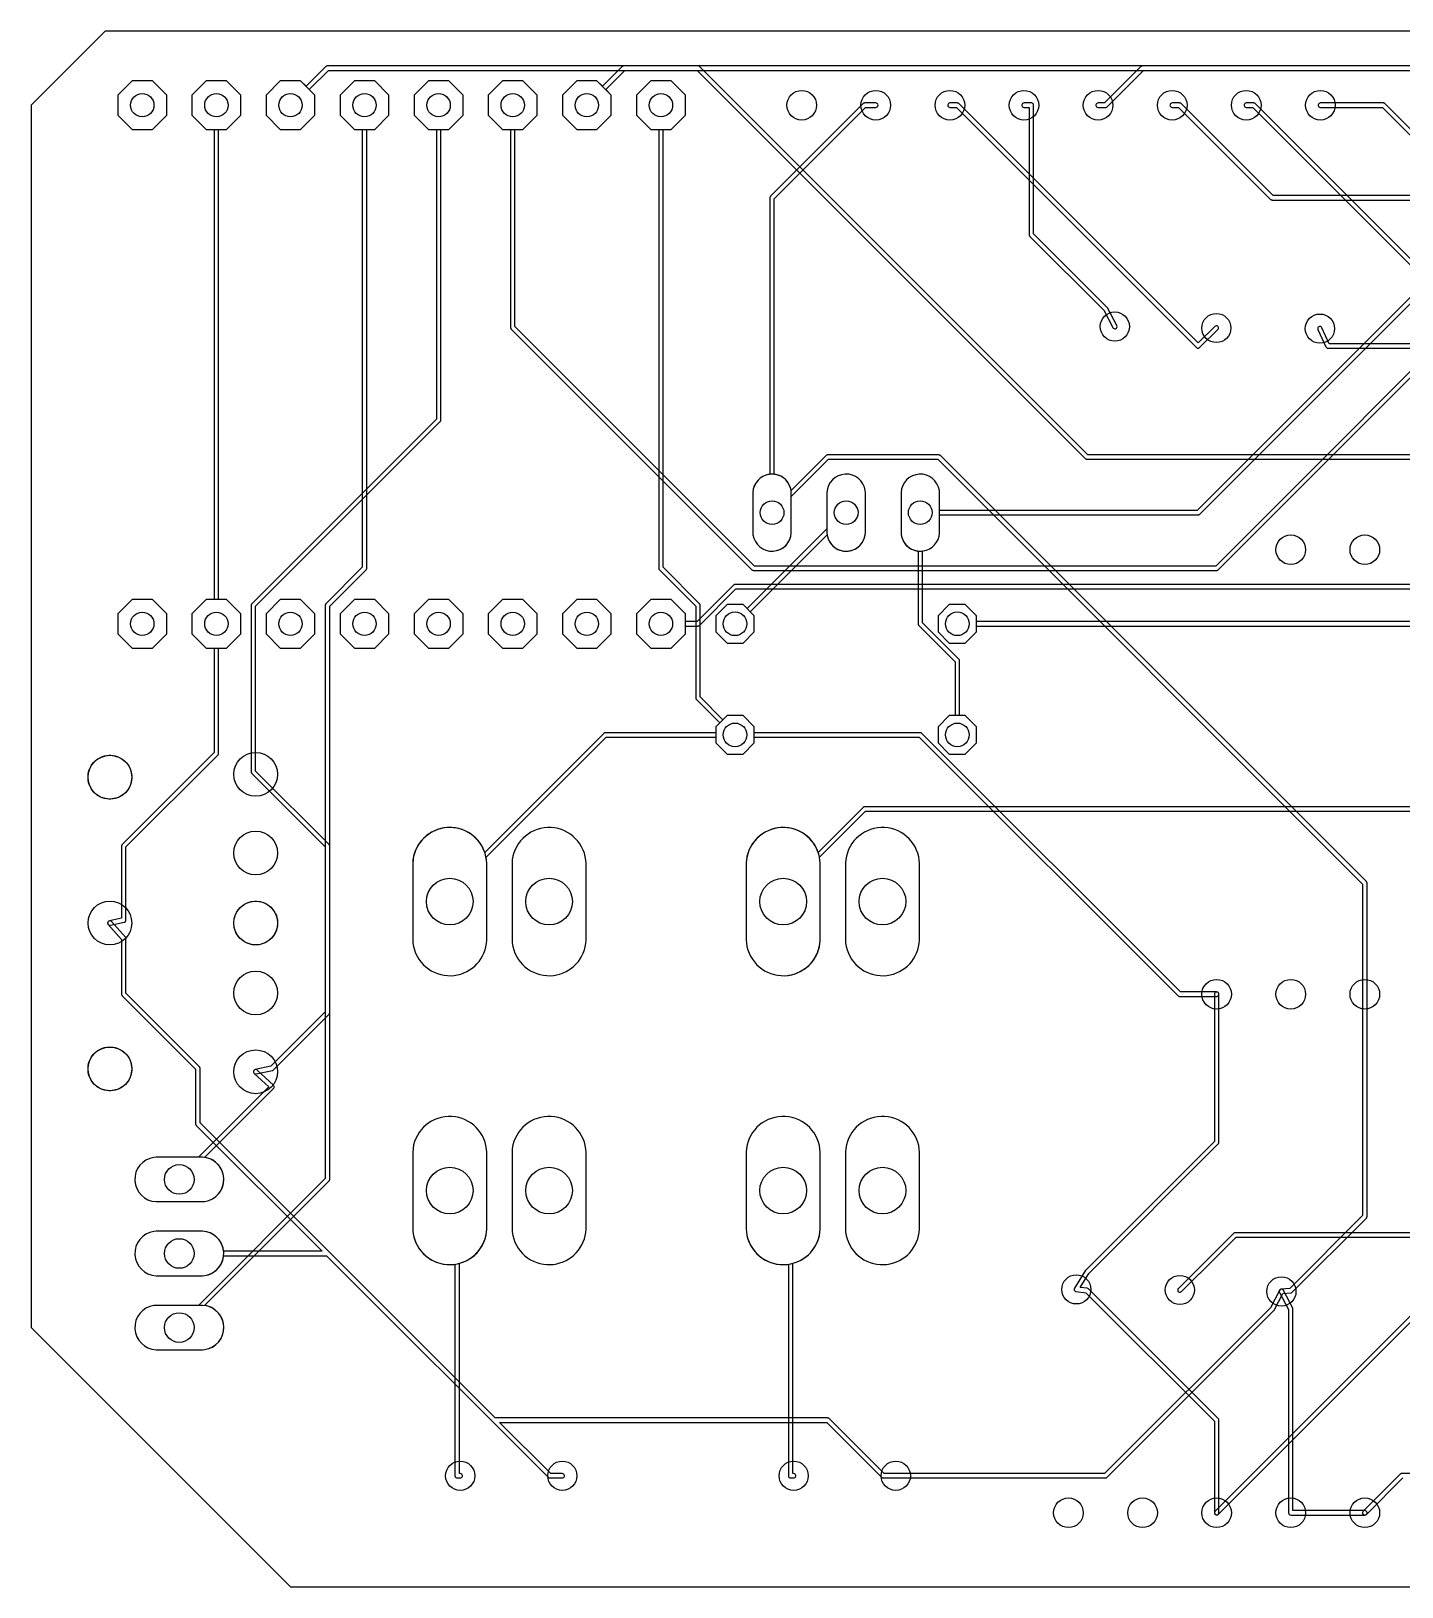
# Model space of a CAD drawing. Header units: millimetres. Extents: x 0 to 128, y 0 to 53.
# Drawn here: x 0 to 47, y 0 to 53.3 of the extents above; entities that cross this region are included whole.
import ezdxf

# ---------------------------------------------------------------- set-up
doc = ezdxf.new("R2010")
doc.units = ezdxf.units.MM

msp = doc.modelspace()

# ---------------------------------------------------------------- linework, layer by layer
at = {"layer": '16_copper'}
for points in [[(65.034, 38.811), (36.227, 38.811), (22.914, 52.124), (22.907, 52.129), (22.901, 52.134, 0.087651), (22.876, 52.144), (22.869, 52.145), (22.86, 52.146), (10.16, 52.146), (10.152, 52.145), (10.143, 52.144, 0.087654), (10.119, 52.134), (10.113, 52.129), (10.106, 52.124), (9.429, 51.447), (9.237, 51.638), (8.543, 51.638), (8.052, 51.147), (8.052, 50.453), (8.543, 49.962), (9.237, 49.962), (9.728, 50.453), (9.728, 51.147), (9.537, 51.339), (10.192, 51.994), (22.828, 51.994), (36.141, 38.681), (36.148, 38.676), (36.154, 38.671, 0.087651), (36.179, 38.661), (36.186, 38.66), (36.195, 38.659), (65.034, 38.659)], [(51.435, 52.146), (38.1, 52.146), (38.092, 52.145), (38.083, 52.144, 0.087654), (38.059, 52.134), (38.053, 52.129), (38.046, 52.124), (36.798, 50.876), (36.576, 50.876), (36.554, 50.873, 0.866051), (36.576, 50.724), (36.83, 50.724), (36.838, 50.725), (36.847, 50.726, 0.087654), (36.871, 50.736), (36.877, 50.741), (36.884, 50.746), (38.132, 51.994), (51.403, 51.994)], [(48.927, 43.891), (41.964, 50.854), (41.957, 50.859), (41.951, 50.864, 0.087651), (41.926, 50.874), (41.919, 50.875), (41.91, 50.876), (41.656, 50.876), (41.634, 50.873, 0.866051), (41.656, 50.724), (41.878, 50.724), (48.841, 43.761)], [(52.102, 45.161), (46.409, 50.854), (46.402, 50.859), (46.396, 50.864, 0.087651), (46.371, 50.874), (46.364, 50.875), (46.355, 50.876), (44.196, 50.876), (44.174, 50.873, 0.866051), (44.196, 50.724), (46.323, 50.724), (52.016, 45.031)], [(52.07, 42.621), (44.499, 42.621), (44.249, 43.171), (44.238, 43.19, 0.866046), (44.111, 43.109), (44.381, 42.514), (44.381, 42.513), (44.381, 42.513, 0.21835), (44.429, 42.472), (44.45, 42.469), (52.038, 42.469)], [(48.206, 10.214), (40.586, 2.594), (40.573, 2.576, 0.866058), (40.694, 2.486), (48.292, 10.084)], [(48.863, 3.886), (46.99, 3.886, 0.14431), (46.949, 3.874), (46.943, 3.869), (46.936, 3.864), (45.666, 2.594), (45.653, 2.576, 0.866058), (45.774, 2.486), (47.022, 3.734)]]:
    msp.add_lwpolyline(points, format="xyb", dxfattribs=at)
for points in [[(4.648, 50.453), (4.648, 51.147), (4.157, 51.638), (3.463, 51.638), (2.972, 51.147), (2.972, 50.453), (3.463, 49.962), (4.157, 49.962)], [(7.188, 50.453), (7.188, 51.147), (6.697, 51.638), (6.003, 51.638), (5.512, 51.147), (5.512, 50.453), (6.003, 49.962), (6.697, 49.962)], [(14.808, 50.453), (14.808, 51.147), (14.317, 51.638), (13.623, 51.638), (13.132, 51.147), (13.132, 50.453), (13.623, 49.962), (14.317, 49.962)], [(17.348, 50.453), (17.348, 51.147), (16.857, 51.638), (16.163, 51.638), (15.672, 51.147), (15.672, 50.453), (16.163, 49.962), (16.857, 49.962)], [(19.888, 50.453), (19.888, 51.147), (19.397, 51.638), (18.703, 51.638), (18.212, 51.147), (18.212, 50.453), (18.703, 49.962), (19.397, 49.962)], [(4.648, 32.673), (4.648, 33.367), (4.157, 33.858), (3.463, 33.858), (2.972, 33.367), (2.972, 32.673), (3.463, 32.182), (4.157, 32.182)], [(7.188, 32.673), (7.188, 33.367), (6.697, 33.858), (6.003, 33.858), (5.512, 33.367), (5.512, 32.673), (6.003, 32.182), (6.697, 32.182)], [(9.728, 32.673), (9.728, 33.367), (9.237, 33.858), (8.543, 33.858), (8.052, 33.367), (8.052, 32.673), (8.543, 32.182), (9.237, 32.182)], [(12.268, 32.673), (12.268, 33.367), (11.777, 33.858), (11.083, 33.858), (10.592, 33.367), (10.592, 32.673), (11.083, 32.182), (11.777, 32.182)], [(14.808, 32.673), (14.808, 33.367), (14.317, 33.858), (13.623, 33.858), (13.132, 33.367), (13.132, 32.673), (13.623, 32.182), (14.317, 32.182)], [(17.348, 32.673), (17.348, 33.367), (16.857, 33.858), (16.163, 33.858), (15.672, 33.367), (15.672, 32.673), (16.163, 32.182), (16.857, 32.182)], [(19.888, 32.673), (19.888, 33.367), (19.397, 33.858), (18.703, 33.858), (18.212, 33.367), (18.212, 32.673), (18.703, 32.182), (19.397, 32.182)], [(22.428, 32.673), (22.428, 33.367), (21.937, 33.858), (21.243, 33.858), (20.752, 33.367), (20.752, 32.673), (21.243, 32.182), (21.937, 32.182)], [(32.41, 32.746), (32.41, 33.294), (32.024, 33.68), (31.476, 33.68), (31.09, 33.294), (31.09, 32.746), (31.476, 32.36), (32.024, 32.36)]]:
    msp.add_lwpolyline(points, close=True, dxfattribs=at)
for points in [[(7.716, 17.586), (8.271, 17.706), (8.271, 17.706), (8.272, 17.706, 0.071781), (8.292, 17.714), (8.309, 17.726), (10.214, 19.631), (10.219, 19.638), (10.224, 19.644, 0.087651), (10.234, 19.669), (10.235, 19.676), (10.236, 19.685), (10.236, 33.623), (11.484, 34.871), (11.489, 34.878), (11.494, 34.884, 0.087651), (11.504, 34.909), (11.505, 34.916), (11.506, 34.925), (11.506, 49.962), (11.777, 49.962), (12.268, 50.453), (12.268, 51.147), (11.777, 51.638), (11.083, 51.638), (10.592, 51.147), (10.592, 50.453), (11.083, 49.962), (11.354, 49.962), (11.354, 34.957), (10.106, 33.709), (10.101, 33.702), (10.096, 33.696, 0.087651), (10.086, 33.671), (10.085, 33.664), (10.084, 33.655), (10.084, 19.717), (8.217, 17.85), (7.684, 17.734), (7.663, 17.727, 0.752256), (7.695, 17.584)], [(40.662, 20.247, 0.866051), (40.64, 20.396), (39.402, 20.396), (30.534, 29.264), (30.527, 29.269), (30.521, 29.274, 0.087651), (30.496, 29.284), (30.489, 29.285), (30.48, 29.286), (24.79, 29.286), (24.79, 29.484), (24.404, 29.87), (23.856, 29.87), (23.717, 29.731), (22.936, 30.512), (22.936, 33.655), (22.935, 33.663), (22.934, 33.672, 0.087654), (22.924, 33.696), (22.919, 33.702), (22.914, 33.709), (21.666, 34.957), (21.666, 49.962), (21.937, 49.962), (22.428, 50.453), (22.428, 51.147), (21.937, 51.638), (21.243, 51.638), (20.752, 51.147), (20.752, 50.453), (21.243, 49.962), (21.514, 49.962), (21.514, 34.925), (21.515, 34.917), (21.516, 34.908, 0.087654), (21.526, 34.884), (21.531, 34.878), (21.536, 34.871), (22.784, 33.623), (22.784, 30.48), (22.785, 30.472), (22.786, 30.463, 0.087654), (22.796, 30.439), (22.801, 30.433), (22.806, 30.426), (23.609, 29.623), (23.47, 29.484), (23.47, 28.936), (23.856, 28.55), (24.404, 28.55), (24.79, 28.936), (24.79, 29.134), (30.448, 29.134), (39.316, 20.266), (39.323, 20.261), (39.329, 20.256, 0.087651), (39.354, 20.246), (39.361, 20.245), (39.37, 20.244), (40.64, 20.244)], [(40.005, 42.469, 0.19637), (40.058, 42.491), (40.683, 43.106), (40.697, 43.123, 0.866035), (40.577, 43.214), (40.005, 42.652), (31.804, 50.854), (31.797, 50.859), (31.791, 50.864, 0.087651), (31.766, 50.874), (31.759, 50.875), (31.75, 50.876), (31.496, 50.876), (31.474, 50.873, 0.866051), (31.496, 50.724), (31.718, 50.724), (39.951, 42.491), (39.955, 42.488, 0.162348), (40, 42.469)], [(36.838, 3.735), (36.847, 3.736, 0.087654), (36.871, 3.746), (36.877, 3.751), (36.884, 3.756), (42.599, 9.471), (42.6, 9.472), (42.6, 9.473), (42.607, 9.483), (42.612, 9.489, 0.004683), (42.613, 9.49), (42.908, 10.058), (43.187, 10.084), (43.192, 10.085), (43.197, 10.086, 0.14139), (43.234, 10.106), (45.774, 12.646), (45.779, 12.653), (45.784, 12.659, 0.087651), (45.794, 12.684), (45.795, 12.691), (45.796, 12.7), (45.796, 24.13), (45.795, 24.138), (45.794, 24.147, 0.087654), (45.784, 24.171), (45.779, 24.177), (45.774, 24.184), (31.169, 38.789), (31.162, 38.794), (31.156, 38.799, 0.087651), (31.131, 38.809), (31.124, 38.81), (31.115, 38.811), (27.305, 38.811), (27.297, 38.81), (27.288, 38.809, 0.087654), (27.264, 38.799), (27.258, 38.794), (27.251, 38.789), (26.053, 37.591), (26.041, 37.651, 0.862607), (24.74, 37.523), (24.74, 36.137), (24.746, 36.073, 0.906346), (26.06, 36.137), (26.06, 37.383), (27.337, 38.659), (31.083, 38.659), (45.644, 24.098), (45.644, 12.732), (43.146, 10.233), (42.853, 10.206), (42.847, 10.205, 0.23487), (42.792, 10.165), (42.483, 9.571), (36.798, 3.886), (29.242, 3.886), (27.359, 5.769), (27.352, 5.774), (27.346, 5.779, 0.087651), (27.321, 5.789), (27.314, 5.79), (27.305, 5.791), (15.907, 5.791), (5.791, 15.907), (5.791, 17.78), (5.79, 17.788), (5.789, 17.797, 0.087654), (5.779, 17.821), (5.774, 17.827), (5.769, 17.834), (3.251, 20.352), (3.251, 22.225), (3.25, 22.231), (3.25, 22.237, 0.141395), (3.232, 22.276), (2.757, 22.811), (2.74, 22.825, 0.866049), (2.643, 22.709), (3.099, 22.196), (3.099, 20.32), (3.1, 20.312), (3.101, 20.303, 0.087654), (3.111, 20.279), (3.116, 20.273), (3.121, 20.266), (5.639, 17.748), (5.639, 15.875), (5.64, 15.867), (5.641, 15.858, 0.087654), (5.651, 15.834), (5.656, 15.828), (5.661, 15.821), (9.976, 11.506), (6.6, 11.506), (6.597, 11.542, 0.357806), (5.879, 12.192), (4.281, 12.192), (4.206, 12.185, 0.906347), (4.281, 10.668), (5.879, 10.668), (5.954, 10.675, 0.330355), (6.597, 11.318), (6.6, 11.354), (10.128, 11.354), (17.726, 3.756), (17.733, 3.751), (17.739, 3.746, 0.087651), (17.764, 3.736), (17.771, 3.735), (17.78, 3.734), (18.21, 3.734), (18.232, 3.737, 0.866051), (18.21, 3.886), (17.812, 3.886), (16.059, 5.639), (27.273, 5.639), (29.156, 3.756), (29.163, 3.751), (29.169, 3.746, 0.087651), (29.194, 3.736), (29.201, 3.735), (29.21, 3.734), (36.83, 3.734)], [(24.79, 32.746), (24.79, 33.294), (24.651, 33.433), (27.287, 36.069), (27.299, 36.009, 0.862607), (28.6, 36.137), (28.6, 37.523), (28.594, 37.587, 0.906346), (27.28, 37.523), (27.28, 36.277), (24.543, 33.541), (24.404, 33.68), (23.856, 33.68), (23.47, 33.294), (23.47, 32.746), (23.856, 32.36), (24.404, 32.36)], [(32.41, 28.936), (32.41, 29.484), (32.024, 29.87), (31.826, 29.87), (31.826, 31.75), (31.825, 31.758), (31.824, 31.767, 0.087654), (31.814, 31.791), (31.809, 31.797), (31.804, 31.804), (30.556, 33.052), (30.556, 35.514), (30.577, 35.516, 0.357805), (31.14, 36.137), (31.14, 37.523), (31.134, 37.587, 0.906346), (29.82, 37.523), (29.82, 36.137), (29.826, 36.073, 0.330355), (30.383, 35.516), (30.404, 35.514), (30.404, 33.02), (30.405, 33.012), (30.406, 33.003, 0.087654), (30.416, 32.979), (30.421, 32.973), (30.426, 32.966), (31.674, 31.718), (31.674, 29.87), (31.476, 29.87), (31.09, 29.484), (31.09, 28.936), (31.476, 28.55), (32.024, 28.55)], [(14.5, 20.963, 0.36892), (15.621, 22.175), (15.621, 24.815), (15.613, 24.914, 0.924391), (13.081, 24.815), (13.081, 22.175), (13.089, 22.076, 0.391392), (14.401, 20.955)], [(17.904, 20.963, 0.36892), (19.025, 22.175), (19.025, 24.815), (19.017, 24.914, 0.924391), (16.485, 24.815), (16.485, 22.175), (16.492, 22.076, 0.391392), (17.804, 20.955)], [(25.93, 20.963, 0.36892), (27.051, 22.175), (27.051, 24.815), (27.043, 24.914, 0.924391), (24.511, 24.815), (24.511, 22.175), (24.519, 22.076, 0.391392), (25.831, 20.955)], [(29.334, 20.963, 0.36892), (30.455, 22.175), (30.455, 24.815), (30.447, 24.914, 0.924391), (27.915, 24.815), (27.915, 22.175), (27.922, 22.076, 0.391392), (29.234, 20.955)], [(14.5, 11.057, 0.36892), (15.621, 12.269), (15.621, 14.909), (15.613, 15.008, 0.924391), (13.081, 14.909), (13.081, 12.269), (13.089, 12.17, 0.391392), (14.401, 11.049)], [(17.904, 11.057, 0.36892), (19.025, 12.269), (19.025, 14.909), (19.017, 15.008, 0.924391), (16.485, 14.909), (16.485, 12.269), (16.492, 12.17, 0.391392), (17.804, 11.049)], [(25.93, 11.057, 0.36892), (27.051, 12.269), (27.051, 14.909), (27.043, 15.008, 0.924391), (24.511, 14.909), (24.511, 12.269), (24.519, 12.17, 0.391392), (25.831, 11.049)], [(29.334, 11.057, 0.36892), (30.455, 12.269), (30.455, 14.909), (30.447, 15.008, 0.924391), (27.915, 14.909), (27.915, 12.269), (27.922, 12.17, 0.391392), (29.234, 11.049)], [(5.954, 13.215, 0.906347), (5.879, 14.732), (4.281, 14.732), (4.206, 14.725, 0.906347), (4.281, 13.208), (5.879, 13.208)], [(5.954, 8.135, 0.906347), (5.879, 9.652), (4.281, 9.652), (4.206, 9.645, 0.906347), (4.281, 8.128), (5.879, 8.128)]]:
    msp.add_lwpolyline(points, format="xyb", close=True, dxfattribs=at)
at = {"layer": '1_copper'}
for points in [[(80.01, 52.146), (20.32, 52.146), (20.312, 52.145), (20.303, 52.144, 0.087654), (20.279, 52.134), (20.273, 52.129), (20.266, 52.124), (19.589, 51.447), (19.397, 51.638), (18.703, 51.638), (18.212, 51.147), (18.212, 50.453), (18.703, 49.962), (19.397, 49.962), (19.888, 50.453), (19.888, 51.147), (19.697, 51.339), (20.352, 51.994), (79.978, 51.994)], [(50.746, 45.139), (40.608, 35.001), (24.797, 35.001), (16.586, 43.212), (16.586, 49.962), (16.857, 49.962), (17.348, 50.453), (17.348, 51.147), (16.857, 51.638), (16.163, 51.638), (15.672, 51.147), (15.672, 50.453), (16.163, 49.962), (16.434, 49.962), (16.434, 43.18), (16.435, 43.172), (16.436, 43.163, 0.087654), (16.446, 43.139), (16.451, 43.133), (16.456, 43.126), (24.711, 34.871), (24.718, 34.866), (24.724, 34.861, 0.087651), (24.749, 34.851), (24.756, 34.85), (24.765, 34.849), (40.64, 34.849), (40.648, 34.85), (40.657, 34.851, 0.087654), (40.681, 34.861), (40.687, 34.866), (40.694, 34.871), (50.832, 45.009)], [(48.841, 45.774), (39.973, 36.906), (31.14, 36.906), (31.14, 37.523), (31.134, 37.587, 0.906346), (29.82, 37.523), (29.82, 36.137), (29.826, 36.073, 0.385742), (30.512, 35.509), (30.577, 35.516, 0.357805), (31.14, 36.137), (31.14, 36.754), (40.005, 36.754), (40.013, 36.755), (40.022, 36.756, 0.087654), (40.046, 36.766), (40.052, 36.771), (40.059, 36.776), (48.927, 45.644)], [(79.375, 34.366), (24.13, 34.366), (24.122, 34.365), (24.113, 34.364, 0.087654), (24.089, 34.354), (24.083, 34.349), (24.076, 34.344), (22.828, 33.096), (22.428, 33.096), (22.428, 33.367), (21.937, 33.858), (21.243, 33.858), (20.752, 33.367), (20.752, 32.673), (21.243, 32.182), (21.937, 32.182), (22.428, 32.673), (22.428, 32.944), (22.86, 32.944), (22.868, 32.945), (22.877, 32.946, 0.087654), (22.901, 32.956), (22.907, 32.961), (22.914, 32.966), (24.162, 34.214), (79.343, 34.214)], [(52.705, 26.746), (28.575, 26.746), (28.567, 26.745), (28.558, 26.744, 0.087654), (28.534, 26.734), (28.528, 26.729), (28.521, 26.724), (26.98, 25.183), (26.973, 25.205, 0.820679), (24.511, 24.815), (24.511, 22.175), (24.519, 22.076, 0.924391), (27.051, 22.175), (27.051, 24.815), (27.043, 24.914), (27.028, 25.013), (27.027, 25.014), (28.607, 26.594), (52.673, 26.594)], [(57.15, 12.141), (41.275, 12.141), (41.267, 12.14), (41.258, 12.139, 0.087654), (41.234, 12.129), (41.228, 12.124), (41.221, 12.119), (39.951, 10.849), (39.327, 10.234), (39.313, 10.217, 0.866035), (39.433, 10.126), (40.058, 10.741), (40.059, 10.741), (40.059, 10.741), (41.307, 11.989), (57.118, 11.989)]]:
    msp.add_lwpolyline(points, format="xyb", dxfattribs=at)
for points in [[(2.716, 22.685), (3.191, 22.785), (3.199, 22.788), (3.207, 22.791, 0.233708), (3.249, 22.844), (3.25, 22.851), (3.251, 22.86), (3.251, 25.368), (6.404, 28.521), (6.409, 28.528), (6.414, 28.534, 0.087651), (6.424, 28.559), (6.425, 28.566), (6.426, 28.575), (6.426, 32.182), (6.697, 32.182), (7.188, 32.673), (7.188, 33.367), (6.697, 33.858), (6.426, 33.858), (6.426, 49.962), (6.697, 49.962), (7.188, 50.453), (7.188, 51.147), (6.697, 51.638), (6.003, 51.638), (5.512, 51.147), (5.512, 50.453), (6.003, 49.962), (6.274, 49.962), (6.274, 33.858), (6.003, 33.858), (5.512, 33.367), (5.512, 32.673), (6.003, 32.182), (6.274, 32.182), (6.274, 28.607), (3.121, 25.454), (3.116, 25.447), (3.111, 25.441, 0.087651), (3.101, 25.416), (3.1, 25.409), (3.099, 25.4), (3.099, 22.922), (2.684, 22.835), (2.664, 22.827, 0.752235), (2.695, 22.684)], [(7.696, 33.623), (14.024, 39.951), (14.029, 39.958), (14.034, 39.964, 0.087651), (14.044, 39.989), (14.045, 39.996), (14.046, 40.005), (14.046, 49.962), (14.317, 49.962), (14.808, 50.453), (14.808, 51.147), (14.317, 51.638), (13.623, 51.638), (13.132, 51.147), (13.132, 50.453), (13.623, 49.962), (13.894, 49.962), (13.894, 40.037), (7.566, 33.709), (7.561, 33.702), (7.556, 33.696, 0.087651), (7.546, 33.671), (7.545, 33.664), (7.544, 33.655), (7.544, 27.94), (7.545, 27.932), (7.546, 27.923, 0.087654), (7.556, 27.899), (7.561, 27.893), (7.566, 27.886), (10.084, 25.368), (10.084, 14.002), (5.734, 9.652), (4.281, 9.652), (4.206, 9.645, 0.906347), (4.281, 8.128), (5.879, 8.128), (5.954, 8.135, 0.862606), (5.954, 9.645), (5.943, 9.646), (10.214, 13.916), (10.219, 13.923), (10.224, 13.929, 0.087651), (10.234, 13.954), (10.235, 13.961), (10.236, 13.97), (10.236, 25.4), (10.235, 25.408), (10.234, 25.417, 0.087654), (10.224, 25.441), (10.219, 25.447), (10.214, 25.454), (7.696, 27.972)], [(25.497, 35.516, 0.357805), (26.06, 36.137), (26.06, 37.523), (26.054, 37.587, 0.330355), (25.497, 38.144), (25.476, 38.146), (25.476, 47.593), (28.607, 50.724), (28.956, 50.724), (28.978, 50.727, 0.866051), (28.956, 50.876), (28.575, 50.876), (28.567, 50.875), (28.558, 50.874, 0.087654), (28.534, 50.864), (28.528, 50.859), (28.521, 50.854), (25.346, 47.679), (25.341, 47.672), (25.336, 47.666, 0.087651), (25.326, 47.641), (25.325, 47.634), (25.324, 47.625), (25.324, 38.146), (25.303, 38.144, 0.357805), (24.74, 37.523), (24.74, 36.137), (24.746, 36.073, 0.385742), (25.432, 35.509)], [(37.176, 43.138, 0.455121), (37.217, 43.246), (36.897, 43.851), (36.897, 43.851), (36.896, 43.852), (36.889, 43.863), (36.885, 43.868, 0.003059), (36.884, 43.869), (34.366, 46.387), (34.366, 50.8), (34.365, 50.806, 0.392588), (34.29, 50.876), (34.036, 50.876), (34.014, 50.873, 0.866051), (34.036, 50.724), (34.214, 50.724), (34.214, 46.355), (34.215, 46.347), (34.216, 46.338, 0.087654), (34.226, 46.314), (34.231, 46.308), (34.236, 46.301), (36.768, 43.769), (37.083, 43.174), (37.095, 43.157, 0.218357), (37.155, 43.134)], [(74.369, 47.253, 1), (74.221, 47.997), (74.173, 47.984, 0.2663), (73.924, 47.701), (42.577, 47.701), (39.424, 50.854), (39.417, 50.859), (39.411, 50.864, 0.087651), (39.386, 50.874), (39.379, 50.875), (39.37, 50.876), (39.116, 50.876), (39.094, 50.873, 0.866051), (39.116, 50.724), (39.338, 50.724), (42.491, 47.571), (42.498, 47.566), (42.504, 47.561, 0.087651), (42.529, 47.551), (42.536, 47.55), (42.545, 47.549), (73.924, 47.549), (73.936, 47.503, 0.339454), (74.32, 47.247)], [(28.037, 35.516, 0.357805), (28.6, 36.137), (28.6, 37.523), (28.594, 37.587, 0.906346), (27.28, 37.523), (27.28, 36.137), (27.286, 36.073, 0.385742), (27.972, 35.509)], [(14.5, 20.963, 0.36892), (15.621, 22.175), (15.621, 24.815), (15.613, 24.914), (15.598, 25.013), (15.597, 25.014), (19.717, 29.134), (23.47, 29.134), (23.47, 28.936), (23.856, 28.55), (24.404, 28.55), (24.79, 28.936), (24.79, 29.484), (24.404, 29.87), (23.856, 29.87), (23.47, 29.484), (23.47, 29.286), (19.685, 29.286), (19.677, 29.285), (19.668, 29.284, 0.087654), (19.644, 29.274), (19.638, 29.269), (19.631, 29.264), (15.55, 25.183), (15.543, 25.205, 0.820679), (13.081, 24.815), (13.081, 22.175), (13.089, 22.076, 0.391392), (14.401, 20.955)], [(17.904, 20.963, 0.36892), (19.025, 22.175), (19.025, 24.815), (19.017, 24.914, 0.924391), (16.485, 24.815), (16.485, 22.175), (16.492, 22.076, 0.391392), (17.804, 20.955)], [(29.334, 20.963, 0.36892), (30.455, 22.175), (30.455, 24.815), (30.447, 24.914, 0.924391), (27.915, 24.815), (27.915, 22.175), (27.922, 22.076, 0.391392), (29.234, 20.955)], [(40.651, 2.465, 0.371202), (40.716, 2.54), (40.716, 5.715), (40.715, 5.723), (40.714, 5.732, 0.087654), (40.704, 5.756), (40.699, 5.762), (40.694, 5.769), (36.249, 10.214), (36.245, 10.216), (36.242, 10.22, 0.141391), (36.203, 10.236), (35.958, 10.263), (36.255, 10.747), (40.694, 15.186), (40.699, 15.193), (40.704, 15.199, 0.087651), (40.714, 15.224), (40.715, 15.231), (40.716, 15.24), (40.716, 20.32), (40.713, 20.342, 0.866051), (40.564, 20.32), (40.564, 15.272), (36.141, 10.849), (36.136, 10.843), (36.13, 10.835), (35.765, 10.24), (35.765, 10.239), (35.764, 10.239, 0.458568), (35.801, 10.129), (35.816, 10.126), (35.821, 10.124, 0.001362), (35.822, 10.124), (36.16, 10.087), (40.564, 5.683), (40.564, 2.54), (40.567, 2.518, 0.294754), (40.63, 2.465)], [(5.954, 13.215, 0.862606), (5.954, 14.725), (5.943, 14.726), (8.309, 17.091), (8.313, 17.097), (8.318, 17.102, 0.371202), (8.307, 17.201), (7.752, 17.716), (7.734, 17.728, 0.866054), (7.648, 17.604), (8.145, 17.143), (5.734, 14.732), (4.281, 14.732), (4.206, 14.725, 0.906347), (4.281, 13.208), (5.879, 13.208)], [(14.732, 3.737, 0.866051), (14.71, 3.886), (14.681, 3.886), (14.681, 11.092), (14.696, 11.096, 0.32492), (15.621, 12.269), (15.621, 14.909), (15.613, 15.008, 0.924391), (13.081, 14.909), (13.081, 12.269), (13.089, 12.17, 0.414214), (14.5, 11.057), (14.529, 11.061), (14.529, 3.81), (14.53, 3.804, 0.392588), (14.605, 3.734), (14.71, 3.734)], [(17.904, 11.057, 0.36892), (19.025, 12.269), (19.025, 14.909), (19.017, 15.008, 0.924391), (16.485, 14.909), (16.485, 12.269), (16.492, 12.17, 0.391392), (17.804, 11.049)], [(26.162, 3.737, 0.866051), (26.14, 3.886), (26.111, 3.886), (26.111, 11.092), (26.126, 11.096, 0.32492), (27.051, 12.269), (27.051, 14.909), (27.043, 15.008, 0.924391), (24.511, 14.909), (24.511, 12.269), (24.519, 12.17, 0.414214), (25.93, 11.057), (25.959, 11.061), (25.959, 3.81), (25.96, 3.804, 0.392588), (26.035, 3.734), (26.14, 3.734)], [(29.334, 11.057, 0.36892), (30.455, 12.269), (30.455, 14.909), (30.447, 15.008, 0.924391), (27.915, 14.909), (27.915, 12.269), (27.922, 12.17, 0.391392), (29.234, 11.049)], [(5.954, 10.675, 0.906347), (5.879, 12.192), (4.281, 12.192), (4.206, 12.185, 0.906347), (4.281, 10.668), (5.879, 10.668)], [(45.742, 2.467, 0.866051), (45.72, 2.616), (43.256, 2.616), (43.256, 9.525), (43.255, 9.533), (43.255, 9.541, 0.018838), (43.253, 9.547), (43.25, 9.553), (43.247, 9.561), (42.927, 10.166), (42.915, 10.183, 0.866049), (42.793, 10.094), (43.104, 9.506), (43.104, 2.54), (43.105, 2.534, 0.392588), (43.18, 2.464), (45.72, 2.464)]]:
    msp.add_lwpolyline(points, format="xyb", close=True, dxfattribs=at)
for points in [[(4.648, 50.453), (4.648, 51.147), (4.157, 51.638), (3.463, 51.638), (2.972, 51.147), (2.972, 50.453), (3.463, 49.962), (4.157, 49.962)], [(9.728, 50.453), (9.728, 51.147), (9.237, 51.638), (8.543, 51.638), (8.052, 51.147), (8.052, 50.453), (8.543, 49.962), (9.237, 49.962)], [(12.268, 50.453), (12.268, 51.147), (11.777, 51.638), (11.083, 51.638), (10.592, 51.147), (10.592, 50.453), (11.083, 49.962), (11.777, 49.962)], [(22.428, 50.453), (22.428, 51.147), (21.937, 51.638), (21.243, 51.638), (20.752, 51.147), (20.752, 50.453), (21.243, 49.962), (21.937, 49.962)], [(4.648, 32.673), (4.648, 33.367), (4.157, 33.858), (3.463, 33.858), (2.972, 33.367), (2.972, 32.673), (3.463, 32.182), (4.157, 32.182)], [(9.728, 32.673), (9.728, 33.367), (9.237, 33.858), (8.543, 33.858), (8.052, 33.367), (8.052, 32.673), (8.543, 32.182), (9.237, 32.182)], [(12.268, 32.673), (12.268, 33.367), (11.777, 33.858), (11.083, 33.858), (10.592, 33.367), (10.592, 32.673), (11.083, 32.182), (11.777, 32.182)], [(14.808, 32.673), (14.808, 33.367), (14.317, 33.858), (13.623, 33.858), (13.132, 33.367), (13.132, 32.673), (13.623, 32.182), (14.317, 32.182)], [(17.348, 32.673), (17.348, 33.367), (16.857, 33.858), (16.163, 33.858), (15.672, 33.367), (15.672, 32.673), (16.163, 32.182), (16.857, 32.182)], [(19.888, 32.673), (19.888, 33.367), (19.397, 33.858), (18.703, 33.858), (18.212, 33.367), (18.212, 32.673), (18.703, 32.182), (19.397, 32.182)], [(24.79, 32.746), (24.79, 33.294), (24.404, 33.68), (23.856, 33.68), (23.47, 33.294), (23.47, 32.746), (23.856, 32.36), (24.404, 32.36)], [(32.41, 28.936), (32.41, 29.484), (32.024, 29.87), (31.476, 29.87), (31.09, 29.484), (31.09, 28.936), (31.476, 28.55), (32.024, 28.55)]]:
    msp.add_lwpolyline(points, close=True, dxfattribs=at)
msp.add_lwpolyline([(69.215, 33.096), (32.41, 33.096), (32.41, 33.294), (32.024, 33.68), (31.476, 33.68), (31.09, 33.294), (31.09, 32.746), (31.476, 32.36), (32.024, 32.36), (32.41, 32.746), (32.41, 32.944), (69.183, 32.944)], dxfattribs=at)
at = {"layer": 'drills_NPTH'}
for centre in [(2.7, 27.76), (7.7, 22.76), (2.7, 17.76)]:
    msp.add_circle(centre, 0.75, dxfattribs=at)
at = {"layer": 'drills_PTH'}
for centre, radius in [((26.416, 50.8), 0.508), ((28.956, 50.8), 0.508), ((31.496, 50.8), 0.508), ((34.036, 50.8), 0.508), ((36.576, 50.8), 0.508), ((39.116, 50.8), 0.508), ((41.656, 50.8), 0.508), ((44.196, 50.8), 0.508), ((3.81, 50.8), 0.4), ((6.35, 50.8), 0.4), ((8.89, 50.8), 0.4), ((11.43, 50.8), 0.4), ((13.97, 50.8), 0.4), ((16.51, 50.8), 0.4), ((19.05, 50.8), 0.4), ((21.59, 50.8), 0.4), ((37.15, 43.21), 0.5), ((40.63, 43.16), 0.5), ((44.18, 43.14), 0.5), ((25.4, 36.83), 0.406), ((27.94, 36.83), 0.406), ((30.48, 36.83), 0.406), ((43.18, 35.56), 0.508), ((45.72, 35.56), 0.508), ((3.81, 33.02), 0.4), ((6.35, 33.02), 0.4), ((8.89, 33.02), 0.4), ((11.43, 33.02), 0.4), ((13.97, 33.02), 0.4), ((16.51, 33.02), 0.4), ((19.05, 33.02), 0.4), ((21.59, 33.02), 0.4), ((24.13, 33.02), 0.406), ((31.75, 33.02), 0.406), ((24.13, 29.21), 0.406), ((31.75, 29.21), 0.406), ((7.7, 27.86), 0.75), ((7.7, 25.16), 0.75), ((14.351, 23.495), 0.8), ((17.755, 23.495), 0.8), ((25.781, 23.495), 0.8), ((29.185, 23.495), 0.8), ((2.7, 22.76), 0.75), ((7.7, 20.36), 0.75), ((40.64, 20.32), 0.508), ((43.18, 20.32), 0.508), ((45.72, 20.32), 0.508), ((7.7, 17.66), 0.75), ((5.08, 13.97), 0.508), ((14.351, 13.589), 0.8), ((17.755, 13.589), 0.8), ((25.781, 13.589), 0.8), ((29.185, 13.589), 0.8), ((5.08, 11.43), 0.508), ((35.83, 10.2), 0.5), ((39.38, 10.18), 0.5), ((42.86, 10.13), 0.5), ((5.08, 8.89), 0.508), ((14.71, 3.81), 0.5), ((18.21, 3.81), 0.5), ((26.14, 3.81), 0.5), ((29.64, 3.81), 0.5), ((35.56, 2.54), 0.508), ((38.1, 2.54), 0.508), ((40.64, 2.54), 0.508), ((43.18, 2.54), 0.508), ((45.72, 2.54), 0.508)]:
    msp.add_circle(centre, radius, dxfattribs=at)
at = {"layer": 'holes'}
for points in [[(3.45, 27.723), (3.443, 27.65), (3.428, 27.578), (3.407, 27.507), (3.379, 27.439), (3.344, 27.374), (3.303, 27.313), (3.256, 27.256), (3.204, 27.204), (3.147, 27.157), (3.086, 27.116), (3.021, 27.081), (2.953, 27.053), (2.882, 27.032), (2.81, 27.017), (2.737, 27.01), (2.663, 27.01), (2.59, 27.017), (2.518, 27.032), (2.447, 27.053), (2.379, 27.081), (2.314, 27.116), (2.253, 27.157), (2.196, 27.204), (2.144, 27.256), (2.097, 27.313), (2.056, 27.374), (2.021, 27.439), (1.993, 27.507), (1.972, 27.578), (1.957, 27.65), (1.95, 27.723), (1.95, 27.797), (1.957, 27.87), (1.972, 27.942), (1.993, 28.013), (2.021, 28.081), (2.056, 28.146), (2.097, 28.207), (2.144, 28.264), (2.196, 28.316), (2.253, 28.363), (2.314, 28.404), (2.379, 28.439), (2.447, 28.467), (2.518, 28.488), (2.59, 28.503), (2.663, 28.51), (2.737, 28.51), (2.81, 28.503), (2.882, 28.488), (2.953, 28.467), (3.021, 28.439), (3.086, 28.404), (3.147, 28.363), (3.204, 28.316), (3.256, 28.264), (3.303, 28.207), (3.344, 28.146), (3.379, 28.081), (3.407, 28.013), (3.428, 27.942), (3.443, 27.87), (3.45, 27.797), (3.45, 27.723)], [(8.45, 22.723), (8.443, 22.65), (8.428, 22.578), (8.407, 22.507), (8.379, 22.439), (8.344, 22.374), (8.303, 22.313), (8.256, 22.256), (8.204, 22.204), (8.147, 22.157), (8.086, 22.116), (8.021, 22.081), (7.953, 22.053), (7.882, 22.032), (7.81, 22.017), (7.737, 22.01), (7.663, 22.01), (7.59, 22.017), (7.518, 22.032), (7.447, 22.053), (7.379, 22.081), (7.314, 22.116), (7.253, 22.157), (7.196, 22.204), (7.144, 22.256), (7.097, 22.313), (7.056, 22.374), (7.021, 22.439), (6.993, 22.507), (6.972, 22.578), (6.957, 22.65), (6.95, 22.723), (6.95, 22.797), (6.957, 22.87), (6.972, 22.942), (6.993, 23.013), (7.021, 23.081), (7.056, 23.146), (7.097, 23.207), (7.144, 23.264), (7.196, 23.316), (7.253, 23.363), (7.314, 23.404), (7.379, 23.439), (7.447, 23.467), (7.518, 23.488), (7.59, 23.503), (7.663, 23.51), (7.737, 23.51), (7.81, 23.503), (7.882, 23.488), (7.953, 23.467), (8.021, 23.439), (8.086, 23.404), (8.147, 23.363), (8.204, 23.316), (8.256, 23.264), (8.303, 23.207), (8.344, 23.146), (8.379, 23.081), (8.407, 23.013), (8.428, 22.942), (8.443, 22.87), (8.45, 22.797), (8.45, 22.723)], [(3.45, 17.723), (3.443, 17.65), (3.428, 17.578), (3.407, 17.507), (3.379, 17.439), (3.344, 17.374), (3.303, 17.313), (3.256, 17.256), (3.204, 17.204), (3.147, 17.157), (3.086, 17.116), (3.021, 17.081), (2.953, 17.053), (2.882, 17.032), (2.81, 17.017), (2.737, 17.01), (2.663, 17.01), (2.59, 17.017), (2.518, 17.032), (2.447, 17.053), (2.379, 17.081), (2.314, 17.116), (2.253, 17.157), (2.196, 17.204), (2.144, 17.256), (2.097, 17.313), (2.056, 17.374), (2.021, 17.439), (1.993, 17.507), (1.972, 17.578), (1.957, 17.65), (1.95, 17.723), (1.95, 17.797), (1.957, 17.87), (1.972, 17.942), (1.993, 18.013), (2.021, 18.081), (2.056, 18.146), (2.097, 18.207), (2.144, 18.264), (2.196, 18.316), (2.253, 18.363), (2.314, 18.404), (2.379, 18.439), (2.447, 18.467), (2.518, 18.488), (2.59, 18.503), (2.663, 18.51), (2.737, 18.51), (2.81, 18.503), (2.882, 18.488), (2.953, 18.467), (3.021, 18.439), (3.086, 18.404), (3.147, 18.363), (3.204, 18.316), (3.256, 18.264), (3.303, 18.207), (3.344, 18.146), (3.379, 18.081), (3.407, 18.013), (3.428, 17.942), (3.443, 17.87), (3.45, 17.797), (3.45, 17.723)]]:
    msp.add_lwpolyline(points, close=True, dxfattribs=at)
at = {"layer": 'outline'}
msp.add_lwpolyline([(0, 8.89), (8.89, 0), (125.73, 0), (128.27, 2.54), (128.27, 50.8), (125.73, 53.34), (2.54, 53.34), (0, 50.8), (0, 8.89)], close=True, dxfattribs=at)

doc.saveas('drawing.dxf')
